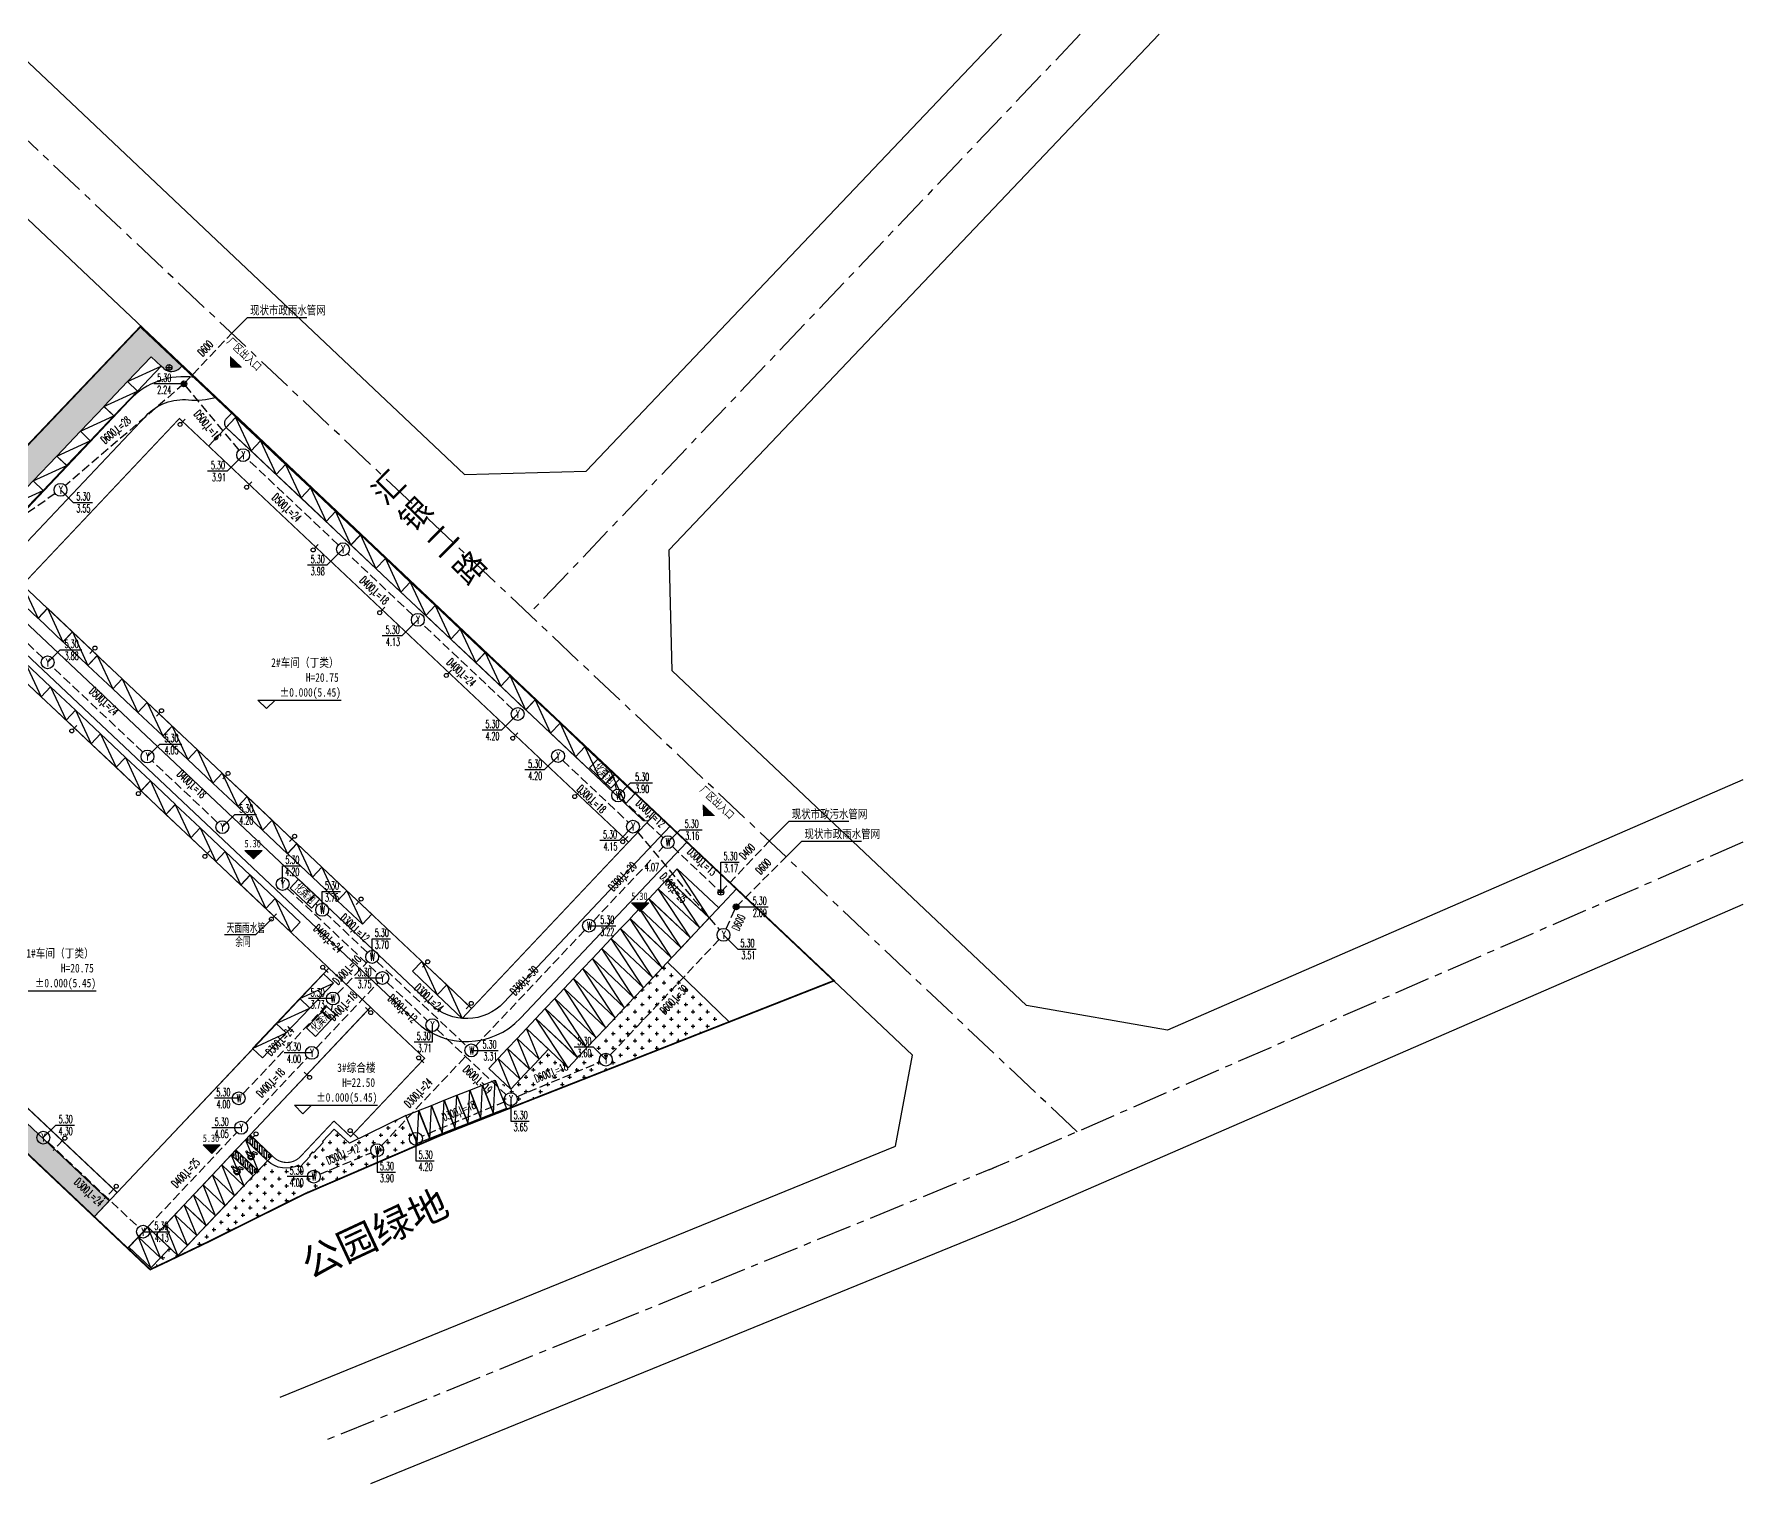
# Model space of a CAD drawing. Header units: millimetres. Extents: x 685119 to 686173, y 2545183 to 2545581.
# Drawn here: x 685326.6 to 685625.4, y 2545183 to 2545436.7 of the extents above; entities that cross this region are included whole.
import ezdxf

# ---------------------------------------------------------------- set-up
doc = ezdxf.new("R2010")
doc.units = ezdxf.units.MM
doc.header["$LTSCALE"] = 500
for name, pattern in [('CENTER', [2, 1.25, -0.25, 0.25, -0.25]), ('DASH', [0.35, 0.25, -0.1]), ('DASHED', [0.75, 0.5, -0.25]), ('DOTE', [2.42, 2, -0.2, 0.02, -0.2])]:
    doc.linetypes.add(name, pattern=pattern)
for name, color, linetype in [('1绿地填充', 116, 'Continuous'), ('2', 2, 'Continuous'), ('4', 4, 'Continuous'), ('9', 9, 'Continuous'), ('DIM_ELEV', 3, 'Continuous'), ('PIPE-污水', 5, 'DASH'), ('PIPE-雨水', 222, 'DASH'), ('PLAN_道路', 4, 'Continuous'), ('T1-图例$0$A-Car-Stnd', 155, 'Continuous'), ('T1-图例$0$A-Stnd', 7, 'Continuous'), ('TWT_ELEV', 3, 'Continuous'), ('TWT_LEAD', 3, 'Continuous'), ('TWT_SYMB', 3, 'Continuous'), ('TWT_TEXT', 7, 'Continuous'), ('VPIPE-雨水', 222, 'DASH'), ('WELL_污水', 2, 'Continuous'), ('WELL_雨水', 4, 'Continuous'), ('Z-道路中心线', 1, 'Continuous'), ('建筑', 4, 'Continuous')]:
    doc.layers.add(name, color=color, linetype=linetype)
doc.layers.add('JT-道路名称-BZ', color=7, linetype='Continuous', lineweight=5)
doc.layers.add('WSPOINT', color=4, linetype='Continuous', true_color=0x00ffff)
doc.layers.add('YSPOINT', color=40, linetype='Continuous', true_color=0xffc700)
doc.styles.add('-宋', font='simsun_0.shx', dxfattribs={"width": 0.8})
doc.styles.add('_TCH_DIM', font='SIMPLEX.shx', dxfattribs={"width": 0.8, "bigfont": 'GBCBIG.shx'})
doc.styles.get("Standard").update_dxf_attribs({"font": 'simsun_0.shx'})
doc.styles.add('天正', font='simplex8.shx', dxfattribs={"width": 0.7, "bigfont": 'hztxt.shx'})
pattern_1 = [(0, (-685263.1373, -2544651.7945), (1.27, 1.27), [0.635, -1.905]), (90, (-685262.8198, -2544652.112), (-1.27, 1.27), [0.635, -1.905])]

# ---------------------------------------------------------------- blocks, each defined once
blk = doc.blocks.new('雨水井')
at = {"layer": '2'}
for p, q in [((-1, 0), (1, 0)), ((-0.88, 0.47), (0.88, 0.47)), ((0, -1), (0, 1)), ((-0.88, -0.47), (0.88, -0.47))]:
    blk.add_line(p, q, dxfattribs=at)
blk.add_circle((0, 0), 1, dxfattribs=at)
blk = doc.blocks.new('污水井')
at = {"layer": '4'}
for p, q in [((-1, 0), (1, 0)), ((0, -1), (0, 1))]:
    blk.add_line(p, q, dxfattribs=at)
blk.add_circle((0, 0), 1, dxfattribs=at)
blk = doc.blocks.new('A$C687350CE')
at = {"layer": '2', "ltscale": 2.5}
blk.add_line((3.96, 2.16), (3.96, 0), dxfattribs=at)
blk.add_lwpolyline([(0, 2.16), (5.16, 2.16), (5.16, 0), (0, 0)], close=True, dxfattribs=at)
blk = doc.blocks.new('A$C517C2315')
at = {"layer": '2', "ltscale": 2.5}
blk.add_blockref('A$C687350CE', (0, 0), dxfattribs=at)
at = {"layer": 'TWT_TEXT', "style": '_TCH_DIM', "width": 0.8}
blk.add_text('化粪池', height=1.688, dxfattribs=at).set_placement((0.53, 0.3))
blk = doc.blocks.new('JHRTYJF')
at = {"layer": '4'}
blk.add_lwpolyline([(696832.77, 2573175.73), (696826.79, 2573175.8), (696826.81, 2573178.19), (696832.8, 2573178.12)], close=True, dxfattribs=at)
blk.add_lwpolyline([(696826.81, 2573178.19), (696832.77, 2573175.73)], dxfattribs=at)
blk = doc.blocks.new('43TGTRHFD')
at = {"layer": '4'}
blk.add_lwpolyline([(685418.35, 2545245.02), (685420.75, 2545245.02), (685420.75, 2545239.72), (685418.35, 2545239.72)], close=True, dxfattribs=at)
blk.add_lwpolyline([(685418.35, 2545239.72), (685420.75, 2545245.02)], dxfattribs=at)
blk = doc.blocks.new('45TGHHSAAAA')
at = {"layer": '4'}
blk.add_lwpolyline([(685411.33, 2545246.79), (685413.73, 2545246.79), (685413.73, 2545236.79), (685411.33, 2545236.79)], close=True, dxfattribs=at)
blk.add_lwpolyline([(685411.33, 2545236.79), (685413.73, 2545246.79)], dxfattribs=at)
blk = doc.blocks.new('T1-图例$0$A$C6C161DE2')
at = {"layer": '9'}
blk.add_lwpolyline([(2400, 5300), (0, 0)], dxfattribs=at)
for points in [[(572, 2693), (609, 2827), (679, 2931), (752, 3001), (853, 3056), (827, 3173), (685, 3112), (563, 2987), (487, 2874), (444, 2691), (444, 2534), (496, 2376), (569, 2260), (700, 2135), (868, 2054), (1124, 2042), (1356, 2129), (1456, 2243), (1532, 2330), (1581, 2443), (1599, 2553), (1610, 2620), (1480, 2617), (1471, 2519), (1442, 2440), (1389, 2350), (1320, 2272), (1201, 2205), (1073, 2170), (932, 2182), (795, 2240), (714, 2292), (641, 2379), (589, 2473), (569, 2580)], [(971, 2668), (1029, 2644), (1637, 2644), (1912, 2124), (1953, 2086), (2011, 2080), (2084, 2115), (2113, 2164), (2110, 2225), (1889, 2812), (1854, 2861), (1819, 2882), (1242, 2879), (1218, 3060), (1535, 3066), (1570, 3109), (1555, 3156), (1544, 3176), (1532, 3197), (1186, 3197), (1137, 3430), (1102, 3482), (1041, 3520), (980, 3523), (892, 3497), (846, 3450), (834, 3415), (834, 3354), (945, 2711)]]:
    blk.add_lwpolyline(points, close=True, dxfattribs=at)
blk.add_circle((1038, 3709), 158, dxfattribs=at)
at = {"layer": 'T1-图例$0$A-Car-Stnd'}
for points in [[(0, 5300), (0, 0), (2400, 0), (2400, 5300)], [(3600, 0), (2400, 0), (2400, 5300), (3600, 5300)], [(3450, 4033), (3450, 3472), (2550, 2572), (2550, 3133)], [(3450, 2911), (3450, 2350), (2550, 1450), (2550, 2011)]]:
    blk.add_lwpolyline(points, close=True, dxfattribs=at)
for points in [[(2550, 4817), (2550, 5150), (2883, 5150)], [(3444, 5150), (3450, 5150), (3450, 4595), (2550, 3695), (2550, 4256), (3444, 5150)], [(2883, 5150), (2550, 4817), (2550, 5150), (2883, 5150)], [(2550, 2793), (2550, 3133)], [(3450, 5107), (3450, 4636)], [(3450, 4033), (3450, 3693)], [(3450, 1227), (2550, 327), (2550, 888), (3450, 1788), (3450, 1227)], [(3450, 666), (3450, 150), (2934, 150), (3450, 666)]]:
    blk.add_lwpolyline(points, dxfattribs=at)
blk = doc.blocks.new('A$C109832E5')
at = {"layer": '9', "linetype": 'Continuous'}
h = blk.add_hatch(dxfattribs=at)
h.set_pattern_fill('CROSS', color=256, scale=0.2)
h.set_pattern_definition(pattern_1)
edge = h.paths.add_edge_path()
edge.add_line((76.56, 49.48), (5.27, 116.72))
edge.add_line((5.27, 116.72), (49.52, 163.64))
edge.add_line((49.52, 163.64), (50.84, 162.39))
edge.add_line((50.84, 162.39), (83.92, 197.19))
edge.add_line((83.92, 197.19), (86.11, 195.12))
edge.add_arc((87.48, 196.58), 2, 226.6757, 316.4498)
edge.add_line((88.93, 195.2), (89.37, 195.66))
edge.add_line((89.37, 195.66), (83.09, 201.39))
edge.add_line((83.09, 201.39), (82, 202.43))
edge.add_line((82, 202.43), (0.11, 116.28))
edge.add_line((0.11, 116.28), (3.68, 113.1))
edge.add_line((3.68, 113.1), (73.95, 46.71))
edge.add_line((73.95, 46.71), (74.16, 46.94))
edge.add_line((74.16, 46.94), (76.56, 49.48))
h = blk.add_hatch(dxfattribs=at)
h.set_pattern_fill('CROSS', color=256, scale=0.2)
h.set_pattern_definition(pattern_1)
h.paths.add_polyline_path([(174.19, 91.24), (156.81, 72.81), (153.39, 76.04), (146.81, 69.05), (144.16, 70.74), (146.03, 65.68), (185, 80.82)])
h = blk.add_hatch(dxfattribs=at)
h.set_pattern_fill('CROSS', color=256, scale=0.2)
h.set_pattern_definition(pattern_1)
edge = h.paths.add_edge_path()
edge.add_arc((107.5, 59.99), 4.77, 226.7499, 297.4049)
edge.add_line((109.69, 55.76), (109.98, 55.48))
edge.add_line((109.98, 55.48), (111.7, 57.3))
edge.add_line((111.7, 57.3), (111.56, 57.44))
edge.add_line((111.56, 57.44), (112.14, 58.06))
edge.add_line((112.14, 58.06), (112.29, 57.92))
edge.add_line((112.29, 57.92), (114, 59.74))
edge.add_line((114, 59.74), (113.86, 59.88))
edge.add_line((113.86, 59.88), (115.92, 62.06))
edge.add_line((115.92, 62.06), (118.56, 59.57))
edge.add_line((118.56, 59.57), (128.45, 64.46))
edge.add_line((128.45, 64.46), (130.51, 59.23))
edge.add_line((130.51, 59.23), (110.71, 50.7))
edge.add_line((110.71, 50.7), (93.53, 42.16))
edge.add_line((93.53, 42.16), (88.64, 39.82))
edge.add_line((88.64, 39.82), (88.58, 39.93))
edge.add_line((88.58, 39.93), (104.23, 56.52))
h = blk.add_hatch(dxfattribs=at)
h.set_pattern_fill('CROSS', color=256, scale=0.2, angle=10)
h.set_pattern_definition([(10, (-685263.1373, -2544651.7945), (1.0301726607, 1.47123903196), [0.635, -1.905]), (100, (-685262.7695, -2544652.052), (-1.47123903196, 1.0301726607), [0.635, -1.905])])
h.paths.add_polyline_path([(80, 41.44), (79.78, 41.2), (83.72, 37.48), (88.64, 39.81), (88.58, 39.93), (87.15, 41.29), (83.85, 37.8)])
at = {"layer": 'DIM_ELEV'}
for points in [[(97.72, 195.24), (99.84, 195.3), (97.66, 197.36)], [(180.42, 116.8), (182.54, 116.86), (180.36, 118.92)]]:
    blk.add_hatch(color=256, dxfattribs=at).paths.add_polyline_path(points)
at = {"layer": 'TWT_ELEV'}
for points in [[(101.79, 109.31), (100.29, 110.81), (103.29, 110.81)], [(169.42, 100.12), (167.92, 101.62), (170.92, 101.62)], [(94.49, 57.78), (92.99, 59.28), (95.99, 59.28)]]:
    blk.add_hatch(color=256, dxfattribs=at).paths.add_polyline_path(points)
at = {"layer": '1绿地填充', "linetype": 'Continuous'}
blk.add_line((85.18, 38.17), (85.18, 38.17), dxfattribs=at)
at = {"layer": '4', "linetype": 'CENTER', "ltscale": 0.01}
blk.add_line((246.42, 253.61), (149.98, 152.16), dxfattribs=at)
at = {"layer": '4', "ltscale": 5}
for p, q in [((86.11, 195.12), (85.65, 195.53)), ((89.25, 195.54), (88.93, 195.2)), ((97.02, 184.82), (169.75, 116.23)), ((167.39, 112.27), (172.22, 117.39))]:
    blk.add_line(p, q, dxfattribs=at)
at = {"layer": '4', "linetype": 'DASH', "ltscale": 5}
for p, q in [((98.66, 186.57), (93.93, 181.56)), ((98.09, 187.42), (96.97, 186.24))]:
    blk.add_line(p, q, dxfattribs=at)
at = {"layer": '4', "ltscale": 2.5}
blk.add_line((77.93, 50.94), (73.94, 46.72), dxfattribs=at)
at = {"layer": '4'}
for points in [[(106.44, 15.16), (214.09, 59.05), (217.08, 75.01), (30.51, 251.27), (27.65, 253.61)], [(138.69, 176.58), (159.97, 177.18)], [(175.05, 142.23), (174.48, 163.42)], [(362.31, 123.17), (261.66, 79.38), (237, 83.7), (175.05, 142.23)]]:
    blk.add_lwpolyline(points, dxfattribs=at)
at = {"layer": '4', "linetype": 'CENTER', "ltscale": 0.01, "flags": 128}
blk.add_lwpolyline([(245.84, 61.6), (42.59, 253.61)], dxfattribs=at)
at = {"layer": '4', "ltscale": 50}
for points in [[(138.69, 176.58), (57.15, 253.61)], [(232.63, 253.61), (159.97, 177.18)], [(174.48, 163.42), (260.22, 253.61)]]:
    blk.add_lwpolyline(points, dxfattribs=at)
at = {"layer": '4', "linetype": 'CENTER', "ltscale": 0.01, "flags": 128}
blk.add_lwpolyline([(362.31, 112.26), (231.72, 55.45, -0.005813), (230.43, 54.91), (114.34, 7.58)], format="xyb", dxfattribs=at)
at = {"layer": '4'}
blk.add_lwpolyline([(183.78, 101.4), (186.29, 104.07), (203.31, 88.02), (185, 80.82), (174.19, 91.24)], close=True, dxfattribs=at)
blk.add_lwpolyline([(362.31, 101.36), (235.71, 46.28, -0.005813), (234.21, 45.65), (122.23, 0)], format="xyb", dxfattribs=at)
at = {"layer": '4', "linetype": 'Continuous'}
blk.add_lwpolyline([(128.45, 64.46), (118.56, 59.57), (115.91, 62.06), (113.86, 59.88), (114, 59.74), (112.29, 57.92), (112.14, 58.06), (111.56, 57.44), (111.7, 57.3), (109.98, 55.48), (109.69, 55.76, -0.318444), (104.23, 56.52), (88.58, 39.93), (88.64, 39.82), (110.7, 50.7), (130.51, 59.23)], format="xyb", close=True, dxfattribs=at)
at = {"layer": '4', "ltscale": 5}
for centre, radius, end in [((87.48, 196.58), 2, 316.4498), ((170.44, 116.96), 1, 316.6757)]:
    blk.add_arc(centre, radius, 226.6757, end, dxfattribs=at)
at = {"layer": '4', "linetype": 'DASH', "ltscale": 5}
blk.add_arc((97.7, 185.55), 1, 136.6757, 226.6757, dxfattribs=at)
at = {"layer": 'DIM_ELEV'}
for p, q in [((104.07, 135.61), (102.57, 137.11)), ((102.57, 137.11), (117.14, 137.11)), ((104.07, 135.61), (105.57, 137.11)), ((59.73, 86.26), (74.3, 86.26)), ((110.44, 64.75), (108.94, 66.25)), ((108.94, 66.25), (123.5, 66.25)), ((110.44, 64.75), (111.94, 66.25))]:
    blk.add_line(p, q, dxfattribs=at)
at = {"layer": 'PLAN_道路', "linetype": 'Continuous'}
blk.add_lwpolyline([(61.23, 163.76), (83.02, 186.86, -0.231662), (90.43, 189.64, 0.091531), (95.13, 190.05), (91.42, 193.55, 0.244105), (80.11, 189.6), (58.32, 166.5, 0.414219), (58.86, 148.12), (130.11, 80.92, 0.41397), (148.48, 81.45), (177.6, 112.27), (174.66, 115.04), (145.58, 84.2, -0.414214), (132.86, 83.83), (61.6, 151.03, -0.41422), (61.23, 163.76)], format="xyb", close=True, dxfattribs=at)
blk.add_lwpolyline([(9.55, 115.44), (9.55, 115.44), (77.93, 50.94), (101.91, 76.36), (101.91, 76.36), (114.26, 89.46), (114.26, 89.46), (114.99, 90.22), (122.26, 83.36), (101.2, 61.03), (84.73, 43.57), (83.3, 44.93), (80, 41.44), (79.78, 41.21), (73.95, 46.71), (76.56, 49.48), (5.23, 116.76), (8.54, 120.24), (43.81, 157.35), (46.6, 154.72), (9.55, 115.44), (9.55, 115.44)], close=True, dxfattribs=at)
at = {"layer": 'TWT_ELEV'}
for p, q in [((101.79, 109.31), (100.29, 110.81)), ((100.29, 110.81), (103.29, 110.81)), ((101.79, 109.31), (103.29, 110.81)), ((169.42, 100.12), (167.92, 101.62)), ((167.92, 101.62), (170.92, 101.62)), ((169.42, 100.12), (170.92, 101.62)), ((94.49, 57.78), (92.99, 59.28)), ((92.99, 59.28), (95.99, 59.28)), ((94.49, 57.78), (95.99, 59.28))]:
    blk.add_line(p, q, dxfattribs=at)
at = {"layer": 'Z-道路中心线', "linetype": 'DOTE', "ltscale": 0.003, "const_width": 0.3}
blk.add_lwpolyline([(203.32, 88.01), (82, 202.43), (0.11, 116.28), (3.68, 113.1), (83.72, 37.48), (86.84, 38.95), (91.26, 41.07), (93.53, 42.16), (110.7, 50.7), (134.61, 61)], close=True, dxfattribs=at)
at = {"layer": '建筑', "const_width": 0.2}
for points in [[(139.95, 83.17), (61.38, 157.27), (88.83, 186.37), (167.39, 112.27)], [(9.55, 115.44), (77.93, 50.94), (114.98, 90.22), (46.6, 154.72)]]:
    blk.add_lwpolyline(points, close=True, dxfattribs=at)
blk.add_lwpolyline([(128.81, 77.19), (122.26, 83.36), (101.19, 61.03), (105.34, 57.12, 0.414214), (110.01, 57.25), (115.87, 63.47)], format="xyb", dxfattribs=at)
blk.add_lwpolyline([(128.81, 77.19), (131.72, 74.44), (118.78, 60.73), (115.87, 63.47)], dxfattribs=at)
at = {"xscale": 1.002713087290779, "yscale": 1.002713087290779, "zscale": 1.002713087290779}
for p, rotation in [((1413560.26, -2268617.79), 47.07561434724278), ((1413556.13, -2268622.14), 47.07561434724278), ((1413552, -2268626.49), 47.07561434724278), ((-2263003.99, -1422414.95), 317.30624363396), ((1413547.86, -2268630.84), 47.07561434724278), ((-2262999.63, -1422419.07), 317.30624363396), ((1413543.73, -2268635.18), 47.07561434724278), ((-2262995.26, -1422423.18), 317.30624363396), ((1413539.59, -2268639.53), 47.07561434724278), ((-2262990.9, -1422427.3), 317.30624363396), ((-2262986.53, -1422431.42), 317.30624363396), ((-2262982.17, -1422435.53), 317.30624363396), ((-2262977.8, -1422439.65), 317.30624363396), ((-2263160.06, -1422255.26), 317.3014590761614), ((-2262973.44, -1422443.76), 317.30624363396), ((-2263155.7, -1422259.37), 317.3014590761614), ((-2262969.07, -1422447.88), 317.30624363396), ((-2262964.71, -1422452), 317.30624363396), ((-2263151.33, -1422263.49), 317.3014590761614), ((-2263159.51, -1422268.97), 317.3014590761614), ((-2263146.97, -1422267.61), 317.3014590761614), ((-2262960.34, -1422456.11), 317.30624363396), ((-2263142.6, -1422271.73), 317.3014590761614), ((-2262955.98, -1422460.23), 317.30624363396), ((-2263155.15, -1422273.09), 317.3014590761614), ((-2263150.78, -1422277.21), 317.3014590761614), ((-2263138.24, -1422275.84), 317.3014590761614), ((-2262951.61, -1422464.35), 317.30624363396), ((-2263133.87, -1422279.96), 317.3014590761614), ((-2262947.25, -1422468.46), 317.30624363396), ((-2263146.42, -1422281.32), 317.3014590761614), ((-2262942.88, -1422472.58), 317.30624363396), ((-2263142.06, -1422285.44), 317.3014590761614), ((-2263129.51, -1422284.08), 317.3014590761614), ((-2263137.69, -1422289.56), 317.3014590761614), ((-2263125.14, -1422288.19), 317.3014590761614), ((-2262938.52, -1422476.7), 317.30624363396), ((-2263120.78, -1422292.31), 317.3014590761614), ((-2263133.33, -1422293.67), 317.3014590761614), ((-2263128.96, -1422297.79), 317.3014590761614), ((-2263116.41, -1422296.43), 317.3014590761614), ((-2263124.6, -1422301.91), 317.3014590761614), ((-2263112.05, -1422300.54), 317.3014590761614), ((-2263107.68, -1422304.66), 317.3014590761614), ((-2263120.23, -1422306.02), 317.3014590761614), ((-2263115.87, -1422310.14), 317.3014590761614), ((-2263103.32, -1422308.78), 317.3014590761614), ((-2263090.22, -1422321.13), 317.3014590761614), ((1413590.4, -2268725.74), 47.07561434724278), ((-2263085.86, -1422325.24), 317.3014590761614), ((1413586.26, -2268730.09), 47.07561434724278), ((1413582.13, -2268734.44), 47.07561434724278)]:
    blk.add_blockref('JHRTYJF', p, dxfattribs=dict(at, rotation=rotation))
for name, p, rotation in [('45TGHHSAAAA', (1381516.26, -2244880.59), 46.67571078562544), ('45TGHHSAAAA', (1381514.61, -2244882.33), 46.67571078562544), ('45TGHHSAAAA', (1381511.32, -2244885.82), 46.67571078562544), ('45TGHHSAAAA', (1381512.97, -2244884.08), 46.67571078562544), ('45TGHHSAAAA', (1381508.03, -2244889.32), 46.67571078562544), ('45TGHHSAAAA', (1381509.67, -2244887.57), 46.67571078562544), ('45TGHHSAAAA', (1381506.38, -2244891.06), 46.67571078562544), ('45TGHHSAAAA', (1381503.09, -2244894.55), 46.67571078562544), ('45TGHHSAAAA', (1381504.73, -2244892.81), 46.67571078562544), ('45TGHHSAAAA', (1381499.79, -2244898.05), 46.67571078562544), ('45TGHHSAAAA', (1381501.44, -2244896.3), 46.67571078562544), ('45TGHHSAAAA', (1381498.15, -2244899.79), 46.67571078562544), ('45TGHHSAAAA', (1381494.85, -2244903.28), 46.67571078562544), ('45TGHHSAAAA', (1381496.5, -2244901.54), 46.67571078562544), ('45TGHHSAAAA', (1381491.56, -2244906.78), 46.67571078562544), ('45TGHHSAAAA', (1381493.21, -2244905.03), 46.67571078562544), ('43TGTRHFD', (1381482.16, -2244914.16), 46.67571079169093), ('43TGTRHFD', (1381483.81, -2244912.42), 46.67571079169093), ('43TGTRHFD', (1381480.51, -2244915.91), 46.67571079169093), ('43TGTRHFD', (1381478.87, -2244917.66), 46.67571079169093), ('43TGTRHFD', (293486.43, -2619477.19), 21.46147902869366), ('43TGTRHFD', (293488.66, -2619476.32), 21.46147902869366), ('43TGTRHFD', (293490.9, -2619475.44), 21.46147902869366), ('43TGTRHFD', (293479.73, -2619479.83), 21.46147902869366), ('43TGTRHFD', (293481.96, -2619478.95), 21.46147902869366), ('43TGTRHFD', (293484.2, -2619478.07), 21.46147902869366), ('43TGTRHFD', (293477.5, -2619480.71), 21.46147902869366), ('43TGTRHFD', (1381428.88, -2244938.05), 46.67571077331962), ('43TGTRHFD', (1381430.52, -2244936.3), 46.67571077331962), ('43TGTRHFD', (1381427.23, -2244939.79), 46.67571077331962), ('43TGTRHFD', (1381423.94, -2244943.28), 46.67571077331962), ('43TGTRHFD', (1381425.58, -2244941.54), 46.67571077331962), ('43TGTRHFD', (1379529.64, -2246107.7), 46.6275403398724), ('43TGTRHFD', (1381420.64, -2244946.78), 46.67571077331962), ('43TGTRHFD', (1381422.29, -2244945.03), 46.67571077331962), ('43TGTRHFD', (1379527.99, -2246109.45), 46.6275403398724)]:
    blk.add_blockref(name, p, dxfattribs=dict(rotation=rotation))
at = {"layer": 'T1-图例$0$A-Stnd', "xscale": 0.001, "yscale": 0.001, "zscale": 0.001, "rotation": 46.67571078596392}
for p in [(102.58, 54.77), (100.11, 52.15)]:
    blk.add_blockref('T1-图例$0$A$C6C161DE2', p, dxfattribs=at)
at = {"linetype": 'DASHED', "insert": (122.01, 173.82, -9994.4), "char_height": 4, "width": 22.0358, "attachment_point": 1, "rotation": 45.4019}
blk.add_mtext('汇\\P银\\P二\\P路', dxfattribs=at)
at = {"layer": 'DIM_ELEV', "color": 7, "style": '-宋', "width": 0.8}
for s, height, p in [('2#车间（丁类）', 1.511, (104.89, 142.91)), ('H=20.75', 1.511, (110.94, 140.31)), ('%%p0.000(5.45)', 1.5105, (106.4, 137.71)), ('1#车间（丁类）', 1.511, (62.05, 92.06)), ('H=20.75', 1.511, (68.1, 89.46)), ('%%p0.000(5.45)', 1.5105, (63.56, 86.86)), ('3#综合楼', 1.511, (116.44, 72.05)), ('H=22.50', 1.511, (117.3, 69.45)), ('%%p0.000(5.45)', 1.5105, (112.77, 66.85))]:
    blk.add_text(s, height=height, dxfattribs=at).set_placement(p)
at = {"layer": 'JT-道路名称-BZ', "linetype": 'Continuous'}
blk.add_text('公园绿地', height=5, rotation=25, dxfattribs=at).set_placement((111.66, 35.74))
at = {"layer": 'TWT_ELEV', "color": 7, "style": '-宋', "width": 0.8}
for p in [(100.21, 111.34), (167.85, 102.14), (92.92, 59.8)]:
    blk.add_text('5.30', height=1.322, dxfattribs=at).set_placement(p)
at = {"layer": 'TWT_TEXT', "style": '-宋', "width": 0.8}
for p in [(97.05, 199.7), (179.75, 121.26)]:
    blk.add_text('厂区出入口', height=1.322, rotation=316.628, dxfattribs=at).set_placement(p)
blk = doc.blocks.new('$TwtSys$00000187')
blk.add_circle((0, 0, 0), 0.5)

msp = doc.modelspace()

# ---------------------------------------------------------------- linework, layer by layer
at = {"layer": 'PIPE-污水', "linetype": 'DASH', "ltscale": 0.0125}
for p, q in [((685428.43, 2545304.57), (685428.19, 2545305.53)), ((685436.57, 2545296.07), (685429.53, 2545302.71)), ((685424.38, 2545281.51), (685434.89, 2545292.65)), ((685435.85, 2545293.67), (685436.61, 2545294.48)), ((685438.2, 2545294.53), (685446.68, 2545286.53)), ((685446.68, 2545286.53), (685455.15, 2545295.49)), ((685376.14, 2545284.23), (685375.82, 2545284.53)), ((685384.86, 2545276), (685377.77, 2545282.69)), ((685403.8, 2545259.69), (685422.84, 2545279.87)), ((685379.59, 2545268.77), (685384.91, 2545274.41)), ((685386.5, 2545274.45), (685402.21, 2545259.64)), ((685363.13, 2545251.31), (685378.05, 2545267.13)), ((685378.67, 2545266.84), (685378.53, 2545265.82)), ((685387.33, 2545242.23), (685402.25, 2545258.05)), ((685376.52, 2545237.22), (685385.52, 2545240.98))]:
    msp.add_line(p, q, dxfattribs=at)
at = {"layer": 'PIPE-雨水', "linetype": 'DASH', "ltscale": 0.0125}
for p, q in [((685352.77, 2545375.49), (685361.12, 2545384.33)), ((685352.77, 2545375.49), (685332.03, 2545357.68)), ((685362.41, 2545363.88), (685352.77, 2545375.49)), ((685352.33, 2545368.64), (685352.98, 2545369.32)), ((685379.77, 2545347.32), (685363.94, 2545362.25)), ((685363.97, 2545357.66), (685364.62, 2545358.35)), ((685330.26, 2545356.3), (685312.45, 2545343.81)), ((685375.61, 2545346.68), (685376.26, 2545347.37)), ((685392.86, 2545334.97), (685381.4, 2545345.78)), ((685328.11, 2545327.53), (685312.35, 2545342.39)), ((685387.25, 2545335.7), (685387.9, 2545336.39)), ((685410.32, 2545318.51), (685394.5, 2545333.43)), ((685336.96, 2545329.02), (685336.31, 2545328.33)), ((685345.57, 2545311.06), (685329.74, 2545325.98)), ((685398.89, 2545324.72), (685399.54, 2545325.41)), ((685348.6, 2545318.04), (685347.95, 2545317.35)), ((685333.39, 2545315.03), (685334.04, 2545315.72)), ((685410.53, 2545313.75), (685411.18, 2545314.43)), ((685358.66, 2545298.71), (685347.2, 2545309.52)), ((685419.03, 2545309.6), (685430.49, 2545298.8)), ((685345.03, 2545304.05), (685345.68, 2545304.74)), ((685360.24, 2545307.06), (685359.59, 2545306.38)), ((685421.36, 2545303.53), (685422.01, 2545304.22)), ((685371.88, 2545296.09), (685371.23, 2545295.4)), ((685429.77, 2545295.63), (685430.42, 2545296.31)), ((685432.03, 2545297.16), (685446.43, 2545279.95)), ((685356.67, 2545293.07), (685357.32, 2545293.76)), ((685449.35, 2545283.99), (685458.09, 2545292.72)), ((685370.85, 2545287.21), (685386.66, 2545272.3)), ((685383.52, 2545285.11), (685382.87, 2545284.42)), ((685447.61, 2545280.12), (685449.35, 2545283.99)), ((685368.31, 2545282.09), (685368.96, 2545282.78)), ((685427.34, 2545258.08), (685446.38, 2545278.27)), ((685377.31, 2545273.17), (685378, 2545272.53)), ((685395.16, 2545274.13), (685394.51, 2545273.44)), ((685375.9, 2545259.25), (685386.71, 2545270.71)), ((685388.3, 2545270.76), (685395.39, 2545264.07)), ((685385.19, 2545265.72), (685384.51, 2545266.37)), ((685402.77, 2545266.84), (685402.12, 2545266.16)), ((685397.03, 2545262.53), (685409.13, 2545251.11)), ((685363.55, 2545246.16), (685374.36, 2545257.62)), ((685394.07, 2545257.33), (685394.75, 2545256.68)), ((685410.99, 2545250.77), (685425.52, 2545256.83)), ((685374.48, 2545254.4), (685373.8, 2545255.05)), ((685408.91, 2545249.9), (685394.38, 2545243.84)), ((685328.98, 2545242.85), (685344.81, 2545227.93)), ((685331.69, 2545243.27), (685329.88, 2545241.35)), ((685346.4, 2545227.97), (685362, 2545244.52)), ((685365.14, 2545243.99), (685364.49, 2545243.3)), ((685382.09, 2545244.6), (685383.56, 2545243.18)), ((685340.68, 2545234.84), (685338.84, 2545232.9))]:
    msp.add_line(p, q, dxfattribs=at)
at = {"layer": 'TWT_LEAD'}
for p, q in [((685361.12, 2545384.33), (685363.88, 2545387.09)), ((685363.88, 2545387.09), (685374.29, 2545387.09)), ((685350.91, 2545375.49), (685347.51, 2545375.49)), ((685352.77, 2545375.49), (685350.91, 2545375.49)), ((685363.12, 2545363.02), (685360.31, 2545360.2)), ((685360.31, 2545360.2), (685356.91, 2545360.2)), ((685331.18, 2545356.94), (685333.37, 2545354.75)), ((685333.37, 2545354.75), (685336.77, 2545354.75)), ((685380.58, 2545346.55), (685377.77, 2545343.74)), ((685377.77, 2545343.74), (685374.37, 2545343.74)), ((685393.68, 2545334.2), (685390.87, 2545331.39)), ((685328.92, 2545326.76), (685331.11, 2545328.94)), ((685331.11, 2545328.94), (685334.93, 2545328.94)), ((685390.87, 2545331.39), (685387.46, 2545331.39)), ((685411.14, 2545317.73), (685408.33, 2545314.92)), ((685408.33, 2545314.92), (685404.92, 2545314.92)), ((685346.38, 2545310.29), (685348.57, 2545312.47)), ((685348.57, 2545312.47), (685352.39, 2545312.47)), ((685415.8, 2545307.96), (685412.4, 2545307.96)), ((685418.21, 2545310.37), (685415.8, 2545307.96)), ((685428.71, 2545303.48), (685430.9, 2545305.66)), ((685430.9, 2545305.66), (685434.72, 2545305.66)), ((685359.48, 2545297.94), (685361.66, 2545300.12)), ((685361.66, 2545300.12), (685365.48, 2545300.12)), ((685455.15, 2545295.49), (685458.63, 2545298.96)), ((685458.63, 2545298.96), (685469.04, 2545298.96)), ((685428.89, 2545295.61), (685425.49, 2545295.61)), ((685431.31, 2545298.02), (685428.89, 2545295.61)), ((685437.39, 2545295.3), (685439.57, 2545297.48)), ((685439.57, 2545297.48), (685443.39, 2545297.48)), ((685458.09, 2545292.72), (685460.85, 2545295.48)), ((685460.85, 2545295.48), (685471.26, 2545295.48)), ((685370.03, 2545287.98), (685370.03, 2545291.18)), ((685370.03, 2545291.18), (685373.23, 2545291.18)), ((685446.68, 2545286.53), (685446.68, 2545291.8)), ((685446.68, 2545291.8), (685449.88, 2545291.8)), ((685376.95, 2545283.46), (685376.95, 2545286.66)), ((685376.95, 2545286.66), (685380.15, 2545286.66)), ((685449.35, 2545283.99), (685451.79, 2545283.99)), ((685451.79, 2545283.99), (685454.98, 2545283.99)), ((685368.07, 2545281.84), (685365.31, 2545279.08)), ((685423.61, 2545280.69), (685425.1, 2545280.69)), ((685425.1, 2545280.69), (685428.3, 2545280.69)), ((685365.31, 2545279.08), (685359.87, 2545279.08)), ((685385.68, 2545275.23), (685385.68, 2545278.42)), ((685385.68, 2545278.42), (685388.88, 2545278.42)), ((685447.15, 2545279.09), (685449.64, 2545276.59)), ((685449.64, 2545276.59), (685452.84, 2545276.59)), ((685385.84, 2545271.53), (685382.65, 2545271.53)), ((685387.48, 2545271.53), (685385.84, 2545271.53)), ((685377.53, 2545267.95), (685374.55, 2545267.95)), ((685378.82, 2545267.95), (685377.53, 2545267.95)), ((685396.21, 2545263.3), (685396.21, 2545260.34)), ((685396.21, 2545260.34), (685393.01, 2545260.34)), ((685373.49, 2545258.44), (685370.3, 2545258.44)), ((685375.13, 2545258.44), (685373.49, 2545258.44)), ((685403.03, 2545258.87), (685404.52, 2545258.87)), ((685404.52, 2545258.87), (685407.71, 2545258.87)), ((685424.38, 2545259.45), (685421.04, 2545259.45)), ((685426.56, 2545257.26), (685424.38, 2545259.45)), ((685361.06, 2545250.49), (685358.09, 2545250.49)), ((685362.35, 2545250.49), (685361.06, 2545250.49)), ((685409.95, 2545250.34), (685409.95, 2545246.5)), ((685328.16, 2545243.62), (685330.35, 2545245.81)), ((685330.35, 2545245.81), (685333.62, 2545245.81)), ((685360.86, 2545245.34), (685357.66, 2545245.34)), ((685362.78, 2545245.34), (685360.86, 2545245.34)), ((685409.95, 2545246.5), (685413.14, 2545246.5)), ((685393.34, 2545243.41), (685393.34, 2545239.57)), ((685386.56, 2545241.41), (685386.56, 2545237.58)), ((685393.34, 2545239.57), (685396.53, 2545239.57)), ((685373.99, 2545236.79), (685370.8, 2545236.79)), ((685375.48, 2545236.79), (685373.99, 2545236.79)), ((685386.56, 2545237.58), (685389.75, 2545237.58)), ((685345.62, 2545227.15), (685347.12, 2545227.15)), ((685347.12, 2545227.15), (685350.31, 2545227.15))]:
    msp.add_line(p, q, dxfattribs=at)
at = {"layer": 'TWT_SYMB'}
for points in [[(685355.86, 2545379.49, 0, 0, 0), (685357.49, 2545381.22, 0.4, 0, 0), (685358.52, 2545382.31, 0, 0, 0)], [(685359.48, 2545366.63, 0, 0, 0), (685356.48, 2545370.23, 0.4, 0, 0), (685355.52, 2545371.38, 0, 0, 0)], [(685338.76, 2545364.12, 0, 0, 0), (685343.1, 2545367.85, 0.4, 0, 0), (685344.24, 2545368.82, 0, 0, 0)], [(685373.54, 2545352.51, 0, 0, 0), (685370.22, 2545355.64, 0.4, 0, 0), (685369.13, 2545356.66, 0, 0, 0)], [(685388.82, 2545338.1, 0, 0, 0), (685385.5, 2545341.23, 0.4, 0, 0), (685384.41, 2545342.26, 0, 0, 0)], [(685404.09, 2545323.69, 0, 0, 0), (685400.78, 2545326.82, 0.4, 0, 0), (685399.69, 2545327.85, 0, 0, 0)], [(685340.03, 2545316.97, 0, 0, 0), (685336.71, 2545320.1, 0.4, 0, 0), (685335.62, 2545321.13, 0, 0, 0)], [(685355.3, 2545302.56, 0, 0, 0), (685351.99, 2545305.69, 0.4, 0, 0), (685350.9, 2545306.72, 0, 0, 0)], [(685422.4, 2545305.74, 0, 0, 0), (685425.71, 2545302.61, 0.4, 0, 0), (685426.8, 2545301.58, 0, 0, 0)], [(685431.21, 2545301.81, 0, 0, 0), (685434.68, 2545298.53, 0.4, 0, 0), (685435.78, 2545297.5, 0, 0, 0)], [(685440.2, 2545293.33, 0, 0, 0), (685443.67, 2545290.06, 0.4, 0, 0), (685444.76, 2545289.03, 0, 0, 0)], [(685450.66, 2545291.46, 0, 0, 0), (685452.29, 2545293.19, 0.4, 0, 0), (685453.32, 2545294.28, 0, 0, 0)], [(685428.08, 2545286.16, 0, 0, 0), (685431.35, 2545289.63, 0.4, 0, 0), (685432.38, 2545290.72, 0, 0, 0)], [(685437.18, 2545290.27, 0, 0, 0), (685440.01, 2545286.89, 0.4, 0, 0), (685440.98, 2545285.74, 0, 0, 0)], [(685453.47, 2545288.85, 0, 0, 0), (685455.1, 2545290.57, 0.4, 0, 0), (685456.13, 2545291.66, 0, 0, 0)], [(685376.41, 2545281.28, 0, 0, 0), (685379.73, 2545278.16, 0.4, 0, 0), (685380.82, 2545277.13, 0, 0, 0)], [(685379.48, 2545281.76, 0, 0, 0), (685382.95, 2545278.49, 0.4, 0, 0), (685384.05, 2545277.46, 0, 0, 0)], [(685448.23, 2545280.16, 0, 0, 0), (685448.88, 2545281.59, 0.4, 0, 0), (685449.49, 2545282.96, 0, 0, 0)], [(685379.84, 2545269.75, 0, 0, 0), (685383.11, 2545273.22, 0.4, 0, 0), (685384.14, 2545274.32, 0, 0, 0)], [(685410.9, 2545267.95, 0, 0, 0), (685414.17, 2545271.42, 0.4, 0, 0), (685415.2, 2545272.51, 0, 0, 0)], [(685389.34, 2545269.08, 0, 0, 0), (685392.66, 2545265.96, 0.4, 0, 0), (685393.75, 2545264.93, 0, 0, 0)], [(685392.52, 2545269.46, 0, 0, 0), (685395.99, 2545266.19, 0.4, 0, 0), (685397.08, 2545265.16, 0, 0, 0)], [(685435.64, 2545266.16, 0, 0, 0), (685438.77, 2545269.47, 0.4, 0, 0), (685439.8, 2545270.57, 0, 0, 0)], [(685379.15, 2545263.43, 0, 0, 0), (685382.42, 2545266.9, 0.4, 0, 0), (685383.45, 2545267.99, 0, 0, 0)], [(685368.17, 2545257.39, 0, 0, 0), (685371.44, 2545260.86, 0.4, 0, 0), (685372.47, 2545261.95, 0, 0, 0)], [(685402.47, 2545256.7, 0, 0, 0), (685405.79, 2545253.57, 0.4, 0, 0), (685406.88, 2545252.55, 0, 0, 0)], [(685366.49, 2545250.01, 0, 0, 0), (685369.77, 2545253.48, 0.4, 0, 0), (685370.8, 2545254.57, 0, 0, 0)], [(685414.33, 2545252.67, 0, 0, 0), (685418.82, 2545254.54, 0.4, 0, 0), (685420.2, 2545255.12, 0, 0, 0)], [(685392.38, 2545248.3, 0, 0, 0), (685395.65, 2545251.77, 0.4, 0, 0), (685396.68, 2545252.87, 0, 0, 0)], [(685398.19, 2545245.94, 0, 0, 0), (685402.68, 2545247.81, 0.4, 0, 0), (685404.06, 2545248.39, 0, 0, 0)], [(685351.67, 2545234.29, 0, 0, 0), (685354.94, 2545237.76, 0.4, 0, 0), (685355.97, 2545238.85, 0, 0, 0)], [(685378.12, 2545238.43, 0, 0, 0), (685382.19, 2545240.13, 0.4, 0, 0), (685383.57, 2545240.7, 0, 0, 0)], [(685334.55, 2545236.91, 0, 0, 0), (685337.86, 2545233.79, 0.4, 0, 0), (685338.95, 2545232.76, 0, 0, 0)]]:
    msp.add_lwpolyline(points, format="xyseb", dxfattribs=at)
at = {"layer": 'VPIPE-雨水', "linetype": 'Continuous'}
for centre in [(685352.09, 2545368.38), (685363.73, 2545357.4), (685375.37, 2545346.43), (685387.01, 2545335.45), (685337.2, 2545329.27), (685398.65, 2545324.47), (685348.84, 2545318.3), (685333.15, 2545314.77), (685410.29, 2545313.49), (685360.48, 2545307.32), (685344.79, 2545303.8), (685421.12, 2545303.28), (685372.12, 2545296.34), (685429.53, 2545295.37), (685356.43, 2545292.82), (685383.76, 2545285.36), (685368.07, 2545281.84), (685395.4, 2545274.38), (685377.05, 2545273.41), (685385.45, 2545265.48), (685403.01, 2545267.1), (685393.81, 2545257.57), (685374.74, 2545254.16), (685381.84, 2545244.84), (685331.93, 2545243.52), (685365.38, 2545244.25), (685340.92, 2545235.1)]:
    msp.add_circle(centre, 0.35, dxfattribs=at)

# ---------------------------------------------------------------- block references
at = {"layer": '2', "ltscale": 2.5}
for p, rotation in [((685423.69, 2545308.28), 316.6757153154824), ((685371.32, 2545287.28), 316.6757153154824), ((685375.77, 2545261.32), 46.67571531548243)]:
    msp.add_blockref('A$C517C2315', p, dxfattribs=dict(at, rotation=rotation))
at = {"layer": 'TWT_TEXT', "ltscale": 2.5}
msp.add_blockref('A$C109832E5', (685263.14, 2545183.05), dxfattribs=at)
at = {"layer": 'WELL_污水', "xscale": 2.25, "yscale": 2.25, "zscale": 2.25}
for p in [(685428.71, 2545303.48), (685437.39, 2545295.3), (685376.95, 2545283.46), (685423.61, 2545280.69), (685385.68, 2545275.23), (685378.82, 2545267.95), (685403.03, 2545258.87), (685362.35, 2545250.49), (685386.56, 2545241.41), (685375.48, 2545236.79)]:
    msp.add_blockref('$TwtSys$00000187', p, dxfattribs=at)
at = {"layer": 'WELL_雨水', "xscale": 2.25, "yscale": 2.25, "zscale": 2.25}
for p in [(685363.12, 2545363.02), (685331.18, 2545356.94), (685380.58, 2545346.55), (685393.68, 2545334.2), (685328.92, 2545326.76), (685411.14, 2545317.73), (685346.38, 2545310.29), (685418.21, 2545310.37), (685359.48, 2545297.94), (685431.31, 2545298.02), (685370.03, 2545287.98), (685447.15, 2545279.09), (685387.48, 2545271.53), (685396.21, 2545263.3), (685375.13, 2545258.44), (685426.56, 2545257.26), (685409.95, 2545250.34), (685362.78, 2545245.34), (685328.16, 2545243.62), (685393.34, 2545243.41), (685345.62, 2545227.15)]:
    msp.add_blockref('$TwtSys$00000187', p, dxfattribs=at)
at = {"layer": 'WSPOINT', "xscale": 0.5, "yscale": 0.5, "zscale": 0.5}
for p in [(685350.16, 2545378.36, 4.82), (685446.68, 2545286.53, 5.13)]:
    msp.add_blockref('污水井', p, dxfattribs=at)
at = {"layer": 'YSPOINT', "xscale": 0.5, "yscale": 0.5, "zscale": 0.5}
for p in [(685352.77, 2545375.49, 4.79), (685449.35, 2545283.99, 5.14)]:
    msp.add_blockref('雨水井', p, dxfattribs=at)

# ---------------------------------------------------------------- texts
at = {"layer": 'TWT_LEAD', "color": 7}
for s, height, style, width, p in [('现状市政雨水管网', 1.75, '天正', 0.7, (685364.33, 2545387.44)), ('5.30', 1.4, '天正', 0.525, (685348.09, 2545375.84)), ('2.24', 1.4, '天正', 0.525, (685348.08, 2545373.74)), ('5.30', 1.4, '天正', 0.525, (685357.49, 2545360.55)), ('3.91', 1.4, '天正', 0.525, (685357.65, 2545358.45)), ('5.30', 1.4, '天正', 0.525, (685333.95, 2545355.1)), ('3.55', 1.4, '天正', 0.525, (685333.95, 2545353)), ('5.30', 1.4, '天正', 0.525, (685374.95, 2545344.09)), ('3.98', 1.4, '天正', 0.525, (685374.95, 2545341.99)), ('5.30', 1.4, '天正', 0.525, (685388.04, 2545331.74)), ('5.30', 1.4, '天正', 0.525, (685331.9, 2545329.29)), ('3.88', 1.4, '天正', 0.525, (685331.9, 2545327.19)), ('4.13', 1.4, '天正', 0.525, (685388.11, 2545329.64)), ('5.30', 1.4, '天正', 0.525, (685405.5, 2545315.27)), ('5.30', 1.4, '天正', 0.525, (685349.36, 2545312.82)), ('4.20', 1.4, '天正', 0.525, (685405.5, 2545313.17)), ('4.05', 1.4, '天正', 0.525, (685349.36, 2545310.72)), ('5.30', 1.4, '天正', 0.525, (685412.98, 2545308.31)), ('4.20', 1.4, '天正', 0.525, (685412.98, 2545306.21)), ('5.30', 1.4, '天正', 0.525, (685431.69, 2545306.01)), ('3.90', 1.4, '天正', 0.525, (685431.69, 2545303.91)), ('5.30', 1.4, '天正', 0.525, (685362.45, 2545300.47)), ('4.20', 1.4, '天正', 0.525, (685362.45, 2545298.37)), ('5.30', 1.4, '天正', 0.525, (685440.36, 2545297.83)), ('现状市政污水管网', 1.75, '天正', 0.7, (685459.08, 2545299.31)), ('5.30', 1.4, '天正', 0.525, (685426.07, 2545295.96)), ('3.16', 1.4, '天正', 0.525, (685440.45, 2545295.73)), ('现状市政雨水管网', 1.75, '天正', 0.7, (685461.3, 2545295.83)), ('5.30', 1.4, '天正', 0.525, (685370.51, 2545291.53)), ('4.15', 1.4, '天正', 0.525, (685426.14, 2545293.86)), ('5.30', 1.4, '天正', 0.525, (685447.16, 2545292.15)), ('4.20', 1.4, '天正', 0.525, (685370.51, 2545289.43)), ('3.17', 1.4, '天正', 0.525, (685447.23, 2545290.05)), ('5.30', 1.4, '天正', 0.525, (685377.43, 2545287.01)), ('3.75', 1.4, '天正', 0.525, (685377.43, 2545284.91)), ('5.30', 1.4, '天正', 0.525, (685452.26, 2545284.34)), ('2.09', 1.4, '天正', 0.525, (685452.28, 2545282.24)), ('天面雨水管', 1.688, '_TCH_DIM', 0.8, (685360.23, 2545279.43)), ('5.30', 1.4, '天正', 0.525, (685425.58, 2545281.04)), ('余同', 1.688, '_TCH_DIM', 0.8, (685361.73, 2545276.98)), ('5.30', 1.4, '天正', 0.525, (685386.16, 2545278.77)), ('3.70', 1.4, '天正', 0.525, (685386.16, 2545276.67)), ('3.22', 1.4, '天正', 0.525, (685425.58, 2545278.94)), ('5.30', 1.4, '天正', 0.525, (685450.12, 2545276.94)), ('3.51', 1.4, '天正', 0.525, (685450.28, 2545274.84)), ('5.30', 1.4, '天正', 0.525, (685383.13, 2545271.88)), ('5.30', 1.4, '天正', 0.525, (685374.92, 2545268.3)), ('3.75', 1.4, '天正', 0.525, (685383.13, 2545269.78)), ('3.73', 1.4, '天正', 0.525, (685374.92, 2545266.2)), ('5.30', 1.4, '天正', 0.525, (685370.78, 2545258.79)), ('5.30', 1.4, '天正', 0.525, (685393.49, 2545260.69)), ('3.71', 1.4, '天正', 0.525, (685393.65, 2545258.59)), ('5.30', 1.4, '天正', 0.525, (685405, 2545259.22)), ('5.30', 1.4, '天正', 0.525, (685421.59, 2545259.8)), ('4.00', 1.4, '天正', 0.525, (685370.78, 2545256.69)), ('3.31', 1.4, '天正', 0.525, (685405.15, 2545257.12)), ('3.60', 1.4, '天正', 0.525, (685421.59, 2545257.7)), ('5.30', 1.4, '天正', 0.525, (685358.45, 2545250.84)), ('4.00', 1.4, '天正', 0.525, (685358.45, 2545248.74)), ('5.30', 1.4, '天正', 0.525, (685410.43, 2545246.85)), ('5.30', 1.4, '天正', 0.525, (685330.86, 2545246.16)), ('4.30', 1.4, '天正', 0.525, (685330.86, 2545244.06)), ('5.30', 1.4, '天正', 0.525, (685358.14, 2545245.69)), ('4.05', 1.4, '天正', 0.525, (685358.14, 2545243.59)), ('3.65', 1.4, '天正', 0.525, (685410.43, 2545244.75)), ('5.30', 1.4, '天正', 0.525, (685387.04, 2545237.93)), ('5.30', 1.4, '天正', 0.525, (685393.82, 2545239.92)), ('4.20', 1.4, '天正', 0.525, (685393.82, 2545237.82)), ('5.30', 1.4, '天正', 0.525, (685371.27, 2545237.14)), ('4.00', 1.4, '天正', 0.525, (685371.27, 2545235.04)), ('3.90', 1.4, '天正', 0.525, (685387.04, 2545235.83)), ('5.30', 1.4, '天正', 0.525, (685347.59, 2545227.5)), ('4.13', 1.4, '天正', 0.525, (685347.66, 2545225.4))]:
    msp.add_text(s, height=height, dxfattribs=dict(at, style=style, width=width)).set_placement(p)
at = {"layer": 'TWT_SYMB', "color": 7, "style": '天正', "width": 0.525}
for s, rotation, p in [('D600', 46.628, (685356.04, 2545380.19)), ('D500,L=16', 309.7155, (685354.4, 2545370.14)), ('D600,L=28', 40.6664, (685338.98, 2545364.89)), ('D500,L=24', 316.6751, (685368.04, 2545355.41)), ('D400,L=18', 316.6751, (685383.38, 2545340.94)), ('D400,L=24', 316.6751, (685398.6, 2545326.59)), ('D500,L=24', 316.6751, (685336.09, 2545321.53)), ('D400,L=18', 316.6751, (685351.43, 2545307.06)), ('D300,L=18', 316.6751, (685421.37, 2545304.42)), ('D300,L=12', 316.6751, (685431.71, 2545301.95)), ('D300,L=13', 316.6751, (685440.7, 2545293.47)), ('D400', 46.628, (685450.83, 2545292.16)), ('D300,L=20', 46.6751, (685427.89, 2545286.61)), ('D300,L=25', 309.917, (685435.92, 2545289.19)), ('D600', 46.628, (685453.64, 2545289.54)), ('D400,L=24', 316.6751, (685375.32, 2545280.02)), ('D300,L=12', 316.6751, (685379.98, 2545281.9)), ('D600', 65.772, (685449.84, 2545279.68)), ('D300,L=10', 46.6751, (685379.7, 2545270.25)), ('D300,L=30', 46.6751, (685410.71, 2545268.39)), ('D400,L=18', 46.6751, (685379.01, 2545263.92)), ('D600,L=12', 316.6751, (685388.32, 2545267.77)), ('D300,L=24', 316.6751, (685392.95, 2545269.66)), ('D600,L=30', 46.6751, (685436.91, 2545265.08)), ('D300,L=24', 46.6751, (685367.97, 2545257.82)), ('D400,L=18', 46.6751, (685366.35, 2545250.51)), ('D600,L=19', 316.6751, (685401.46, 2545255.37)), ('D600,L=18', 22.6427, (685414.45, 2545253.2)), ('D300,L=24', 46.6751, (685392.18, 2545248.74)), ('D300,L=18', 22.6427, (685398.31, 2545246.47)), ('D300,L=12', 22.6427, (685378.03, 2545238.87)), ('D400,L=25', 46.6751, (685351.48, 2545234.74)), ('D300,L=24', 316.6751, (685333.46, 2545235.66))]:
    msp.add_text(s, height=1.4, rotation=rotation, dxfattribs=at).set_placement(p)
at = {"layer": 'TWT_TEXT', "style": '天正', "width": 0.525}
for s, p in [('Y', (685362.84, 2545362.32)), ('Y', (685330.9, 2545356.24)), ('Y', (685380.3, 2545345.85)), ('Y', (685393.4, 2545333.5)), ('Y', (685328.64, 2545326.06)), ('Y', (685410.86, 2545317.03)), ('Y', (685346.1, 2545309.59)), ('Y', (685417.93, 2545309.67)), ('W', (685428.36, 2545302.78)), ('Y', (685359.2, 2545297.24)), ('Y', (685431.03, 2545297.32)), ('W', (685437.04, 2545294.6)), ('4.07', (685433.41, 2545290.24)), ('Y', (685369.75, 2545287.28)), ('W', (685376.6, 2545282.76)), ('W', (685423.26, 2545279.99)), ('Y', (685446.87, 2545278.39)), ('W', (685385.33, 2545274.53)), ('Y', (685387.2, 2545270.83)), ('W', (685378.47, 2545267.25)), ('Y', (685395.93, 2545262.6)), ('Y', (685374.85, 2545257.74)), ('W', (685402.68, 2545258.17)), ('Y', (685426.28, 2545256.56)), ('W', (685362, 2545249.79)), ('Y', (685409.67, 2545249.64)), ('Y', (685362.5, 2545244.64)), ('Y', (685327.88, 2545242.92)), ('W', (685386.21, 2545240.71)), ('Y', (685393.06, 2545242.71)), ('W', (685375.13, 2545236.09)), ('Y', (685345.34, 2545226.45))]:
    msp.add_text(s, height=1.4, dxfattribs=at).set_placement(p)

doc.saveas('drawing.dxf')
